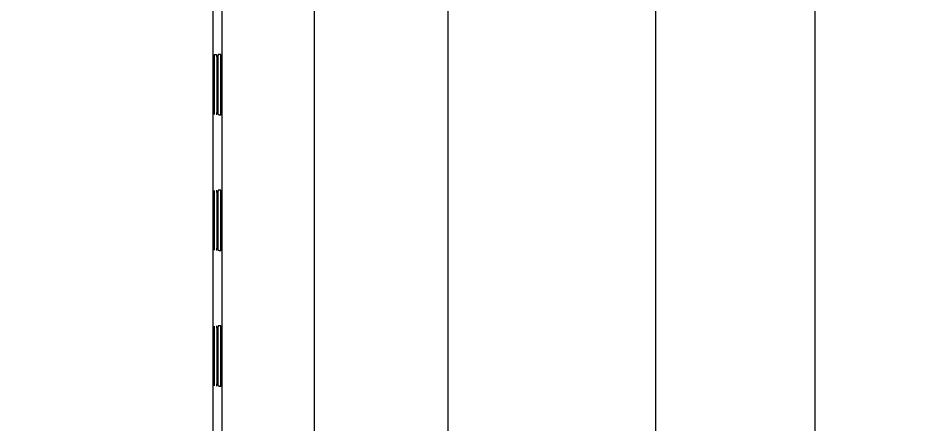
# Model space of a CAD drawing. Header units: millimetres. Extents: x -195 to 1349, y 148 to 750.
# Drawn here: x 1251.84 to 1281.87, y 434.49 to 447.95 of the extents above; entities that cross this region are included whole.
import ezdxf

# ---------------------------------------------------------------- set-up
doc = ezdxf.new("R2010")
doc.units = ezdxf.units.MM
doc.layers.get('0').update_dxf_attribs({"linetype": 'CONTINUOUS'})
doc.layers.get('Defpoints').update_dxf_attribs({"linetype": 'CONTINUOUS'})
doc.layers.add('4', color=7, linetype='CONTINUOUS', true_color=0xffffff)
doc.styles.add('ROMANC', font='romanc.shx', dxfattribs={"bigfont": 'gbcbig.shx'})
doc.dimstyles.new('YanXiu', dxfattribs={"dimtxt": 3.5, "dimasz": 2.2, "dimexe": 0.66, "dimexo": 0.66, "dimgap": 0.66, "dimtad": 0, "dimdec": 1, "dimdsep": 46, "dimtxsty": 'ROMANC', "dimcen": 0, "dimclrd": 131, "dimclre": 131, "dimclrt": 42, "dimazin": 2, "dimtfac": 1, "dimtdec": 1, "dimtofl": 0, "dimtmove": 0, "dimatfit": 3, "dimfxl": 1, "dimlwd": 5, "dimlwe": 5, "dimarcsym": 0})

# ---------------------------------------------------------------- blocks, each defined once
blk = doc.blocks.new('*D57')
at = {"color": 131, "lineweight": 5, "transparency": 16777216}
for p, q in [((1258.018, 492.781), (1285.866, 492.781)), ((1285.206, 490.581), (1285.206, 412.229)), ((1285.206, 319.889), (1285.206, 398.242)), ((1258.693, 317.689), (1285.866, 317.689))]:
    blk.add_line(p, q, dxfattribs=at)
at = {"color": 131, "lineweight": 18, "transparency": 16777216}
for points in [[(1284.839, 490.581), (1285.573, 490.581), (1285.206, 492.781)], [(1284.839, 319.889), (1285.573, 319.889), (1285.206, 317.689)]]:
    blk.add_solid(points, dxfattribs=at)
at = {"layer": 'Defpoints', "color": 0, "lineweight": 18, "transparency": 16777216}
for p in [(1257.358, 492.781), (1258.033, 317.689), (1285.206, 317.689)]:
    blk.add_point(p, dxfattribs=at)
at = {"color": 42, "lineweight": 18, "transparency": 16777216, "insert": (1285.206, 405.235), "char_height": 3.5, "attachment_point": 5, "rotation": 90, "style": 'ROMANC'}
blk.add_mtext('175.1', dxfattribs=at)
blk = doc.blocks.new('*D60')
at = {"color": 131, "lineweight": 5, "transparency": 16777216}
for p, q in [((1251.369, 470.733), (1266.762, 470.733)), ((1266.102, 468.533), (1266.102, 409.729)), ((1266.102, 341.938), (1266.102, 400.742)), ((1250.651, 339.738), (1266.762, 339.738))]:
    blk.add_line(p, q, dxfattribs=at)
at = {"color": 131, "lineweight": 18, "transparency": 16777216}
for points in [[(1265.735, 468.533), (1266.469, 468.533), (1266.102, 470.733)], [(1265.735, 341.938), (1266.469, 341.938), (1266.102, 339.738)]]:
    blk.add_solid(points, dxfattribs=at)
at = {"layer": 'Defpoints', "color": 0, "lineweight": 18, "transparency": 16777216}
for p in [(1250.709, 470.733), (1249.991, 339.738), (1266.102, 339.738)]:
    blk.add_point(p, dxfattribs=at)
at = {"color": 42, "lineweight": 18, "transparency": 16777216, "insert": (1266.102, 405.235), "char_height": 3.5, "attachment_point": 5, "rotation": 90, "style": 'ROMANC'}
blk.add_mtext('131', dxfattribs=at)
blk = doc.blocks.new('*D61')
at = {"color": 131, "lineweight": 5, "transparency": 16777216}
for p, q in [((1248.12, 488.732), (1273.648, 488.732)), ((1272.988, 486.532), (1272.988, 410.145)), ((1272.988, 323.939), (1272.988, 400.325)), ((1248.12, 321.739), (1273.648, 321.739))]:
    blk.add_line(p, q, dxfattribs=at)
at = {"color": 131, "lineweight": 18, "transparency": 16777216}
for points in [[(1272.621, 486.532), (1273.355, 486.532), (1272.988, 488.732)], [(1272.621, 323.939), (1273.355, 323.939), (1272.988, 321.739)]]:
    blk.add_solid(points, dxfattribs=at)
at = {"layer": 'Defpoints', "color": 0, "lineweight": 18, "transparency": 16777216}
for p in [(1247.46, 488.732), (1247.46, 321.739), (1272.988, 321.739)]:
    blk.add_point(p, dxfattribs=at)
at = {"color": 42, "lineweight": 18, "transparency": 16777216, "insert": (1272.988, 405.235), "char_height": 3.5, "attachment_point": 5, "rotation": 90, "style": 'ROMANC'}
blk.add_mtext('167', dxfattribs=at)
blk = doc.blocks.new('*D62')
at = {"color": 131, "lineweight": 5, "transparency": 16777216}
for p, q in [((1256.338, 491.231), (1278.941, 491.231)), ((1278.281, 489.031), (1278.281, 410.145)), ((1278.281, 321.439), (1278.281, 400.325)), ((1257.583, 319.239), (1278.941, 319.239))]:
    blk.add_line(p, q, dxfattribs=at)
at = {"color": 131, "lineweight": 18, "transparency": 16777216}
for points in [[(1277.914, 489.031), (1278.648, 489.031), (1278.281, 491.231)], [(1277.914, 321.439), (1278.648, 321.439), (1278.281, 319.239)]]:
    blk.add_solid(points, dxfattribs=at)
at = {"layer": 'Defpoints', "color": 0, "lineweight": 18, "transparency": 16777216}
for p in [(1255.678, 491.231), (1256.923, 319.239), (1278.281, 319.239)]:
    blk.add_point(p, dxfattribs=at)
at = {"color": 42, "lineweight": 18, "transparency": 16777216, "insert": (1278.281, 405.235), "char_height": 3.5, "attachment_point": 5, "rotation": 90, "style": 'ROMANC'}
blk.add_mtext('172', dxfattribs=at)
blk = doc.blocks.new('*D63')
at = {"color": 131, "lineweight": 5, "transparency": 16777216}
for p, q in [((1244.605, 499.735), (1291.557, 499.735)), ((1290.897, 497.535), (1290.897, 410.145)), ((1290.897, 312.935), (1290.897, 400.325)), ((1244.997, 310.735), (1291.557, 310.735))]:
    blk.add_line(p, q, dxfattribs=at)
at = {"color": 131, "lineweight": 18, "transparency": 16777216}
for points in [[(1290.53, 497.535), (1291.264, 497.535), (1290.897, 499.735)], [(1290.53, 312.935), (1291.264, 312.935), (1290.897, 310.735)]]:
    blk.add_solid(points, dxfattribs=at)
at = {"layer": 'Defpoints', "color": 0, "lineweight": 18, "transparency": 16777216}
for p in [(1243.945, 499.735), (1244.337, 310.735), (1290.897, 310.735)]:
    blk.add_point(p, dxfattribs=at)
at = {"color": 42, "lineweight": 18, "transparency": 16777216, "insert": (1290.897, 405.235), "char_height": 3.5, "attachment_point": 5, "rotation": 90, "style": 'ROMANC'}
blk.add_mtext('189', dxfattribs=at)
blk = doc.blocks.new('*D64')
at = {"color": 131, "lineweight": 5, "transparency": 16777216}
for p, q in [((1260.272, 505.033), (1297.486, 505.033)), ((1296.826, 502.833), (1296.826, 412.645)), ((1296.826, 307.638), (1296.826, 397.825)), ((1259.363, 305.438), (1297.486, 305.438))]:
    blk.add_line(p, q, dxfattribs=at)
at = {"color": 131, "lineweight": 18, "transparency": 16777216}
for points in [[(1296.46, 502.833), (1297.193, 502.833), (1296.826, 505.033)], [(1296.46, 307.638), (1297.193, 307.638), (1296.826, 305.438)]]:
    blk.add_solid(points, dxfattribs=at)
at = {"layer": 'Defpoints', "color": 0, "lineweight": 18, "transparency": 16777216}
for p in [(1259.612, 505.033), (1296.826, 505.033), (1258.703, 305.438)]:
    blk.add_point(p, dxfattribs=at)
at = {"color": 42, "lineweight": 18, "transparency": 16777216, "insert": (1296.826, 405.235), "char_height": 3.5, "attachment_point": 5, "rotation": 90, "style": 'ROMANC'}
blk.add_mtext('199.6', dxfattribs=at)

msp = doc.modelspace()

# ---------------------------------------------------------------- linework, layer by layer
at = {"layer": '4', "color": 7, "linetype": 'Continuous', "lineweight": 18}
for p, q in [((1261.659, 493.431), (1261.659, 317.039)), ((1258.609, 317.689), (1258.609, 492.781))]:
    msp.add_line(p, q, dxfattribs=at)
for points, knots in [([(1258.301, 455.985), (1258.301, 455.879), (1258.301, 455.773), (1258.301, 438.856), (1258.301, 422.046), (1258.301, 388.425), (1258.301, 371.614), (1258.301, 354.698), (1258.301, 354.591), (1258.301, 354.485)], [0, 0, 0, 0, 0.003136, 0.003136, 0.5, 0.5, 0.996864, 0.996864, 1, 1, 1, 1]), ([(1258.348, 446.727), (1258.348, 446.727), (1258.348, 446.721), (1258.347, 446.702), (1258.347, 446.694), (1258.347, 446.675), (1258.347, 446.664), (1258.346, 446.639), (1258.346, 446.612), (1258.346, 446.578), (1258.345, 446.551), (1258.345, 446.542), (1258.345, 446.523), (1258.345, 446.513), (1258.345, 446.481), (1258.345, 446.46), (1258.344, 446.391), (1258.344, 446.341), (1258.344, 446.273), (1258.344, 446.26), (1258.344, 446.232), (1258.344, 446.217), (1258.344, 446.174), (1258.344, 446.145), (1258.344, 446.086), (1258.343, 446.055), (1258.343, 446.009), (1258.343, 445.993), (1258.343, 445.961), (1258.343, 445.945), (1258.343, 445.897), (1258.343, 445.833), (1258.343, 445.769), (1258.343, 445.704), (1258.343, 445.671), (1258.343, 445.623), (1258.343, 445.606), (1258.343, 445.574), (1258.343, 445.494), (1258.343, 445.417), (1258.344, 445.342), (1258.344, 445.327), (1258.344, 445.297), (1258.344, 445.283), (1258.344, 445.239), (1258.344, 445.212), (1258.344, 445.131), (1258.344, 445.081), (1258.345, 445.023), (1258.345, 445.012), (1258.345, 444.99), (1258.345, 444.979), (1258.345, 444.948), (1258.345, 444.929), (1258.346, 444.893), (1258.346, 444.876), (1258.346, 444.846), (1258.346, 444.832), (1258.347, 444.807), (1258.347, 444.785), (1258.347, 444.769), (1258.348, 444.756), (1258.348, 444.751), (1258.348, 444.745), (1258.348, 444.743), (1258.348, 444.743)], [0, 0, 0, 0, 0.0625, 0.0625, 0.09375, 0.09375, 0.125, 0.125, 0.15625, 0.1875, 0.1875, 0.203125, 0.203125, 0.21875, 0.21875, 0.25, 0.25, 0.3125, 0.3125, 0.328125, 0.328125, 0.34375, 0.34375, 0.375, 0.375, 0.40625, 0.40625, 0.421875, 0.421875, 0.4375, 0.4375, 0.46875, 0.5, 0.5, 0.53125, 0.53125, 0.546875, 0.546875, 0.5625, 0.625, 0.625, 0.640625, 0.640625, 0.65625, 0.65625, 0.6875, 0.6875, 0.75, 0.75, 0.765625, 0.765625, 0.78125, 0.78125, 0.8125, 0.8125, 0.84375, 0.84375, 0.875, 0.875, 0.90625, 0.9375, 0.9375, 0.96875, 0.96875, 1, 1, 1, 1]), ([(1258.438, 446.734), (1258.425, 446.733), (1258.413, 446.732), (1258.392, 446.73), (1258.384, 446.73), (1258.366, 446.729), (1258.357, 446.728), (1258.348, 446.727)], [0, 0, 0, 0, 0.406541, 0.406541, 0.703271, 0.703271, 1, 1, 1, 1]), ([(1258.438, 444.737), (1258.438, 444.737), (1258.438, 444.743), (1258.439, 444.762), (1258.439, 444.77), (1258.439, 444.785), (1258.439, 444.79), (1258.439, 444.801), (1258.439, 444.807), (1258.44, 444.825), (1258.44, 444.853), (1258.44, 444.887), (1258.441, 444.914), (1258.441, 444.923), (1258.441, 444.943), (1258.441, 444.953), (1258.441, 444.984), (1258.441, 445.006), (1258.442, 445.075), (1258.442, 445.125), (1258.442, 445.194), (1258.442, 445.208), (1258.442, 445.236), (1258.442, 445.25), (1258.442, 445.293), (1258.442, 445.323), (1258.442, 445.383), (1258.443, 445.413), (1258.443, 445.46), (1258.443, 445.476), (1258.443, 445.508), (1258.443, 445.524), (1258.443, 445.572), (1258.443, 445.637), (1258.443, 445.702), (1258.443, 445.767), (1258.443, 445.8), (1258.443, 445.849), (1258.443, 445.865), (1258.443, 445.898), (1258.443, 445.978), (1258.443, 446.056), (1258.442, 446.132), (1258.442, 446.147), (1258.442, 446.176), (1258.442, 446.191), (1258.442, 446.234), (1258.442, 446.262), (1258.442, 446.344), (1258.442, 446.394), (1258.441, 446.452), (1258.441, 446.464), (1258.441, 446.486), (1258.441, 446.496), (1258.441, 446.527), (1258.441, 446.547), (1258.44, 446.583), (1258.44, 446.6), (1258.44, 446.631), (1258.44, 446.645), (1258.439, 446.67), (1258.439, 446.692), (1258.439, 446.708), (1258.438, 446.721), (1258.438, 446.726), (1258.438, 446.732), (1258.438, 446.734), (1258.438, 446.734)], [0, 0, 0, 0, 0.0625, 0.0625, 0.09375, 0.09375, 0.109375, 0.109375, 0.125, 0.125, 0.15625, 0.1875, 0.1875, 0.203125, 0.203125, 0.21875, 0.21875, 0.25, 0.25, 0.3125, 0.3125, 0.328125, 0.328125, 0.34375, 0.34375, 0.375, 0.375, 0.40625, 0.40625, 0.421875, 0.421875, 0.4375, 0.4375, 0.46875, 0.5, 0.5, 0.53125, 0.53125, 0.546875, 0.546875, 0.5625, 0.625, 0.625, 0.640625, 0.640625, 0.65625, 0.65625, 0.6875, 0.6875, 0.75, 0.75, 0.765625, 0.765625, 0.78125, 0.78125, 0.8125, 0.8125, 0.84375, 0.84375, 0.875, 0.875, 0.90625, 0.9375, 0.9375, 0.96875, 0.96875, 1, 1, 1, 1]), ([(1258.474, 446.736), (1258.474, 446.736), (1258.473, 446.73), (1258.473, 446.711), (1258.473, 446.703), (1258.472, 446.684), (1258.472, 446.672), (1258.472, 446.647), (1258.472, 446.619), (1258.471, 446.586), (1258.471, 446.559), (1258.471, 446.549), (1258.471, 446.53), (1258.471, 446.519), (1258.471, 446.488), (1258.471, 446.466), (1258.47, 446.397), (1258.47, 446.347), (1258.47, 446.278), (1258.47, 446.264), (1258.47, 446.236), (1258.47, 446.222), (1258.469, 446.178), (1258.469, 446.149), (1258.469, 446.089), (1258.469, 446.058), (1258.469, 446.011), (1258.469, 445.995), (1258.469, 445.963), (1258.469, 445.947), (1258.469, 445.899), (1258.469, 445.834), (1258.469, 445.769), (1258.469, 445.704), (1258.469, 445.671), (1258.469, 445.622), (1258.469, 445.605), (1258.469, 445.573), (1258.469, 445.492), (1258.469, 445.414), (1258.469, 445.338), (1258.469, 445.323), (1258.469, 445.293), (1258.469, 445.279), (1258.47, 445.235), (1258.47, 445.207), (1258.47, 445.126), (1258.47, 445.075), (1258.47, 445.017), (1258.471, 445.005), (1258.471, 444.983), (1258.471, 444.973), (1258.471, 444.941), (1258.471, 444.922), (1258.471, 444.886), (1258.471, 444.869), (1258.472, 444.838), (1258.472, 444.824), (1258.472, 444.798), (1258.473, 444.776), (1258.473, 444.76), (1258.473, 444.748), (1258.473, 444.743), (1258.474, 444.736), (1258.474, 444.734), (1258.474, 444.734)], [0, 0, 0, 0, 0.0625, 0.0625, 0.09375, 0.09375, 0.125, 0.125, 0.15625, 0.1875, 0.1875, 0.203125, 0.203125, 0.21875, 0.21875, 0.25, 0.25, 0.3125, 0.3125, 0.328125, 0.328125, 0.34375, 0.34375, 0.375, 0.375, 0.40625, 0.40625, 0.421875, 0.421875, 0.4375, 0.4375, 0.46875, 0.5, 0.5, 0.53125, 0.53125, 0.546875, 0.546875, 0.5625, 0.625, 0.625, 0.640625, 0.640625, 0.65625, 0.65625, 0.6875, 0.6875, 0.75, 0.75, 0.765625, 0.765625, 0.78125, 0.78125, 0.8125, 0.8125, 0.84375, 0.84375, 0.875, 0.875, 0.90625, 0.9375, 0.9375, 0.96875, 0.96875, 1, 1, 1, 1]), ([(1258.563, 446.742), (1258.55, 446.741), (1258.537, 446.741), (1258.514, 446.739), (1258.505, 446.738), (1258.489, 446.737), (1258.481, 446.737), (1258.474, 446.736)], [0, 0, 0, 0, 0.448295, 0.448295, 0.75351, 0.75351, 1, 1, 1, 1]), ([(1258.563, 444.728), (1258.564, 444.728), (1258.564, 444.735), (1258.564, 444.754), (1258.565, 444.762), (1258.565, 444.776), (1258.565, 444.781), (1258.565, 444.793), (1258.565, 444.799), (1258.565, 444.817), (1258.566, 444.846), (1258.566, 444.879), (1258.566, 444.907), (1258.566, 444.916), (1258.566, 444.936), (1258.567, 444.946), (1258.567, 444.978), (1258.567, 445), (1258.567, 445.069), (1258.567, 445.12), (1258.568, 445.189), (1258.568, 445.203), (1258.568, 445.231), (1258.568, 445.246), (1258.568, 445.289), (1258.568, 445.319), (1258.568, 445.38), (1258.568, 445.411), (1258.568, 445.458), (1258.568, 445.474), (1258.568, 445.506), (1258.568, 445.522), (1258.568, 445.571), (1258.569, 445.636), (1258.569, 445.702), (1258.569, 445.767), (1258.569, 445.8), (1258.569, 445.85), (1258.569, 445.866), (1258.568, 445.899), (1258.568, 445.98), (1258.568, 446.059), (1258.568, 446.135), (1258.568, 446.15), (1258.568, 446.18), (1258.568, 446.195), (1258.568, 446.239), (1258.568, 446.267), (1258.567, 446.349), (1258.567, 446.4), (1258.567, 446.459), (1258.567, 446.47), (1258.567, 446.492), (1258.567, 446.503), (1258.566, 446.534), (1258.566, 446.554), (1258.566, 446.591), (1258.566, 446.607), (1258.566, 446.639), (1258.565, 446.653), (1258.565, 446.678), (1258.565, 446.7), (1258.564, 446.716), (1258.564, 446.729), (1258.564, 446.734), (1258.564, 446.741), (1258.563, 446.742), (1258.563, 446.742)], [0, 0, 0, 0, 0.0625, 0.0625, 0.09375, 0.09375, 0.109375, 0.109375, 0.125, 0.125, 0.15625, 0.1875, 0.1875, 0.203125, 0.203125, 0.21875, 0.21875, 0.25, 0.25, 0.3125, 0.3125, 0.328125, 0.328125, 0.34375, 0.34375, 0.375, 0.375, 0.40625, 0.40625, 0.421875, 0.421875, 0.4375, 0.4375, 0.46875, 0.5, 0.5, 0.53125, 0.53125, 0.546875, 0.546875, 0.5625, 0.625, 0.625, 0.640625, 0.640625, 0.65625, 0.65625, 0.6875, 0.6875, 0.75, 0.75, 0.765625, 0.765625, 0.78125, 0.78125, 0.8125, 0.8125, 0.84375, 0.84375, 0.875, 0.875, 0.90625, 0.9375, 0.9375, 0.96875, 0.96875, 1, 1, 1, 1]), ([(1258.563, 444.728), (1258.55, 444.729), (1258.537, 444.73), (1258.514, 444.732), (1258.505, 444.732), (1258.489, 444.733), (1258.481, 444.734), (1258.474, 444.734)], [0, 0, 0, 0, 0.448296, 0.448296, 0.75351, 0.75351, 1, 1, 1, 1]), ([(1258.348, 442.227), (1258.348, 442.227), (1258.348, 442.221), (1258.347, 442.202), (1258.347, 442.194), (1258.347, 442.175), (1258.347, 442.164), (1258.346, 442.139), (1258.346, 442.112), (1258.346, 442.078), (1258.345, 442.051), (1258.345, 442.042), (1258.345, 442.023), (1258.345, 442.013), (1258.345, 441.981), (1258.345, 441.96), (1258.344, 441.891), (1258.344, 441.841), (1258.344, 441.773), (1258.344, 441.76), (1258.344, 441.732), (1258.344, 441.717), (1258.344, 441.674), (1258.344, 441.645), (1258.344, 441.586), (1258.343, 441.555), (1258.343, 441.509), (1258.343, 441.493), (1258.343, 441.461), (1258.343, 441.445), (1258.343, 441.397), (1258.343, 441.333), (1258.343, 441.269), (1258.343, 441.204), (1258.343, 441.171), (1258.343, 441.123), (1258.343, 441.106), (1258.343, 441.074), (1258.343, 440.994), (1258.343, 440.917), (1258.344, 440.842), (1258.344, 440.827), (1258.344, 440.797), (1258.344, 440.783), (1258.344, 440.739), (1258.344, 440.712), (1258.344, 440.631), (1258.344, 440.581), (1258.345, 440.523), (1258.345, 440.512), (1258.345, 440.49), (1258.345, 440.479), (1258.345, 440.448), (1258.345, 440.429), (1258.346, 440.393), (1258.346, 440.376), (1258.346, 440.346), (1258.346, 440.332), (1258.347, 440.307), (1258.347, 440.285), (1258.347, 440.269), (1258.348, 440.256), (1258.348, 440.251), (1258.348, 440.245), (1258.348, 440.243), (1258.348, 440.243)], [0, 0, 0, 0, 0.0625, 0.0625, 0.09375, 0.09375, 0.125, 0.125, 0.15625, 0.1875, 0.1875, 0.203125, 0.203125, 0.21875, 0.21875, 0.25, 0.25, 0.3125, 0.3125, 0.328125, 0.328125, 0.34375, 0.34375, 0.375, 0.375, 0.40625, 0.40625, 0.421875, 0.421875, 0.4375, 0.4375, 0.46875, 0.5, 0.5, 0.53125, 0.53125, 0.546875, 0.546875, 0.5625, 0.625, 0.625, 0.640625, 0.640625, 0.65625, 0.65625, 0.6875, 0.6875, 0.75, 0.75, 0.765625, 0.765625, 0.78125, 0.78125, 0.8125, 0.8125, 0.84375, 0.84375, 0.875, 0.875, 0.90625, 0.9375, 0.9375, 0.96875, 0.96875, 1, 1, 1, 1]), ([(1258.438, 440.237), (1258.438, 440.237), (1258.438, 440.243), (1258.439, 440.262), (1258.439, 440.27), (1258.439, 440.285), (1258.439, 440.29), (1258.439, 440.301), (1258.439, 440.307), (1258.44, 440.325), (1258.44, 440.353), (1258.44, 440.387), (1258.441, 440.414), (1258.441, 440.423), (1258.441, 440.443), (1258.441, 440.453), (1258.441, 440.484), (1258.441, 440.506), (1258.442, 440.575), (1258.442, 440.625), (1258.442, 440.694), (1258.442, 440.708), (1258.442, 440.736), (1258.442, 440.75), (1258.442, 440.793), (1258.442, 440.823), (1258.442, 440.883), (1258.443, 440.913), (1258.443, 440.96), (1258.443, 440.976), (1258.443, 441.008), (1258.443, 441.024), (1258.443, 441.072), (1258.443, 441.137), (1258.443, 441.202), (1258.443, 441.267), (1258.443, 441.3), (1258.443, 441.349), (1258.443, 441.365), (1258.443, 441.398), (1258.443, 441.478), (1258.443, 441.556), (1258.442, 441.632), (1258.442, 441.647), (1258.442, 441.676), (1258.442, 441.691), (1258.442, 441.734), (1258.442, 441.762), (1258.442, 441.844), (1258.442, 441.894), (1258.441, 441.952), (1258.441, 441.964), (1258.441, 441.986), (1258.441, 441.996), (1258.441, 442.027), (1258.441, 442.047), (1258.44, 442.083), (1258.44, 442.1), (1258.44, 442.131), (1258.44, 442.145), (1258.439, 442.17), (1258.439, 442.192), (1258.439, 442.208), (1258.438, 442.221), (1258.438, 442.226), (1258.438, 442.232), (1258.438, 442.234), (1258.438, 442.234)], [0, 0, 0, 0, 0.0625, 0.0625, 0.09375, 0.09375, 0.109375, 0.109375, 0.125, 0.125, 0.15625, 0.1875, 0.1875, 0.203125, 0.203125, 0.21875, 0.21875, 0.25, 0.25, 0.3125, 0.3125, 0.328125, 0.328125, 0.34375, 0.34375, 0.375, 0.375, 0.40625, 0.40625, 0.421875, 0.421875, 0.4375, 0.4375, 0.46875, 0.5, 0.5, 0.53125, 0.53125, 0.546875, 0.546875, 0.5625, 0.625, 0.625, 0.640625, 0.640625, 0.65625, 0.65625, 0.6875, 0.6875, 0.75, 0.75, 0.765625, 0.765625, 0.78125, 0.78125, 0.8125, 0.8125, 0.84375, 0.84375, 0.875, 0.875, 0.90625, 0.9375, 0.9375, 0.96875, 0.96875, 1, 1, 1, 1]), ([(1258.474, 442.236), (1258.474, 442.236), (1258.473, 442.23), (1258.473, 442.211), (1258.473, 442.203), (1258.472, 442.184), (1258.472, 442.172), (1258.472, 442.147), (1258.472, 442.119), (1258.471, 442.086), (1258.471, 442.059), (1258.471, 442.049), (1258.471, 442.03), (1258.471, 442.019), (1258.471, 441.988), (1258.471, 441.966), (1258.47, 441.897), (1258.47, 441.847), (1258.47, 441.778), (1258.47, 441.764), (1258.47, 441.736), (1258.47, 441.722), (1258.469, 441.678), (1258.469, 441.649), (1258.469, 441.589), (1258.469, 441.558), (1258.469, 441.511), (1258.469, 441.495), (1258.469, 441.463), (1258.469, 441.447), (1258.469, 441.399), (1258.469, 441.334), (1258.469, 441.269), (1258.469, 441.204), (1258.469, 441.171), (1258.469, 441.122), (1258.469, 441.105), (1258.469, 441.073), (1258.469, 440.992), (1258.469, 440.914), (1258.469, 440.838), (1258.469, 440.823), (1258.469, 440.793), (1258.469, 440.779), (1258.47, 440.735), (1258.47, 440.707), (1258.47, 440.626), (1258.47, 440.575), (1258.47, 440.517), (1258.471, 440.505), (1258.471, 440.483), (1258.471, 440.473), (1258.471, 440.441), (1258.471, 440.422), (1258.471, 440.386), (1258.471, 440.369), (1258.472, 440.338), (1258.472, 440.324), (1258.472, 440.298), (1258.473, 440.276), (1258.473, 440.26), (1258.473, 440.248), (1258.473, 440.243), (1258.474, 440.236), (1258.474, 440.234), (1258.474, 440.234)], [0, 0, 0, 0, 0.0625, 0.0625, 0.09375, 0.09375, 0.125, 0.125, 0.15625, 0.1875, 0.1875, 0.203125, 0.203125, 0.21875, 0.21875, 0.25, 0.25, 0.3125, 0.3125, 0.328125, 0.328125, 0.34375, 0.34375, 0.375, 0.375, 0.40625, 0.40625, 0.421875, 0.421875, 0.4375, 0.4375, 0.46875, 0.5, 0.5, 0.53125, 0.53125, 0.546875, 0.546875, 0.5625, 0.625, 0.625, 0.640625, 0.640625, 0.65625, 0.65625, 0.6875, 0.6875, 0.75, 0.75, 0.765625, 0.765625, 0.78125, 0.78125, 0.8125, 0.8125, 0.84375, 0.84375, 0.875, 0.875, 0.90625, 0.9375, 0.9375, 0.96875, 0.96875, 1, 1, 1, 1]), ([(1258.563, 442.242), (1258.55, 442.241), (1258.537, 442.241), (1258.514, 442.239), (1258.505, 442.238), (1258.489, 442.237), (1258.481, 442.237), (1258.474, 442.236)], [0, 0, 0, 0, 0.448295, 0.448295, 0.75351, 0.75351, 1, 1, 1, 1]), ([(1258.563, 440.228), (1258.564, 440.228), (1258.564, 440.235), (1258.564, 440.254), (1258.565, 440.262), (1258.565, 440.276), (1258.565, 440.281), (1258.565, 440.293), (1258.565, 440.299), (1258.565, 440.317), (1258.566, 440.346), (1258.566, 440.379), (1258.566, 440.407), (1258.566, 440.416), (1258.566, 440.436), (1258.567, 440.446), (1258.567, 440.478), (1258.567, 440.5), (1258.567, 440.569), (1258.567, 440.62), (1258.568, 440.689), (1258.568, 440.703), (1258.568, 440.731), (1258.568, 440.746), (1258.568, 440.789), (1258.568, 440.819), (1258.568, 440.88), (1258.568, 440.911), (1258.568, 440.958), (1258.568, 440.974), (1258.568, 441.006), (1258.568, 441.022), (1258.568, 441.071), (1258.569, 441.136), (1258.569, 441.202), (1258.569, 441.267), (1258.569, 441.3), (1258.569, 441.35), (1258.569, 441.366), (1258.568, 441.399), (1258.568, 441.48), (1258.568, 441.559), (1258.568, 441.635), (1258.568, 441.65), (1258.568, 441.68), (1258.568, 441.695), (1258.568, 441.739), (1258.568, 441.767), (1258.567, 441.849), (1258.567, 441.9), (1258.567, 441.959), (1258.567, 441.97), (1258.567, 441.992), (1258.567, 442.003), (1258.566, 442.034), (1258.566, 442.054), (1258.566, 442.091), (1258.566, 442.107), (1258.566, 442.139), (1258.565, 442.153), (1258.565, 442.178), (1258.565, 442.2), (1258.564, 442.216), (1258.564, 442.229), (1258.564, 442.234), (1258.564, 442.241), (1258.563, 442.242), (1258.563, 442.242)], [0, 0, 0, 0, 0.0625, 0.0625, 0.09375, 0.09375, 0.109375, 0.109375, 0.125, 0.125, 0.15625, 0.1875, 0.1875, 0.203125, 0.203125, 0.21875, 0.21875, 0.25, 0.25, 0.3125, 0.3125, 0.328125, 0.328125, 0.34375, 0.34375, 0.375, 0.375, 0.40625, 0.40625, 0.421875, 0.421875, 0.4375, 0.4375, 0.46875, 0.5, 0.5, 0.53125, 0.53125, 0.546875, 0.546875, 0.5625, 0.625, 0.625, 0.640625, 0.640625, 0.65625, 0.65625, 0.6875, 0.6875, 0.75, 0.75, 0.765625, 0.765625, 0.78125, 0.78125, 0.8125, 0.8125, 0.84375, 0.84375, 0.875, 0.875, 0.90625, 0.9375, 0.9375, 0.96875, 0.96875, 1, 1, 1, 1]), ([(1258.563, 440.228), (1258.55, 440.229), (1258.537, 440.23), (1258.514, 440.232), (1258.505, 440.232), (1258.489, 440.233), (1258.481, 440.234), (1258.474, 440.234)], [0, 0, 0, 0, 0.448296, 0.448296, 0.75351, 0.75351, 1, 1, 1, 1]), ([(1258.348, 437.727), (1258.348, 437.727), (1258.348, 437.721), (1258.347, 437.702), (1258.347, 437.694), (1258.347, 437.675), (1258.347, 437.664), (1258.346, 437.639), (1258.346, 437.612), (1258.346, 437.578), (1258.345, 437.551), (1258.345, 437.542), (1258.345, 437.523), (1258.345, 437.513), (1258.345, 437.481), (1258.345, 437.46), (1258.344, 437.391), (1258.344, 437.341), (1258.344, 437.273), (1258.344, 437.26), (1258.344, 437.232), (1258.344, 437.217), (1258.344, 437.174), (1258.344, 437.145), (1258.344, 437.086), (1258.343, 437.055), (1258.343, 437.009), (1258.343, 436.993), (1258.343, 436.961), (1258.343, 436.945), (1258.343, 436.897), (1258.343, 436.833), (1258.343, 436.769), (1258.343, 436.704), (1258.343, 436.671), (1258.343, 436.623), (1258.343, 436.606), (1258.343, 436.574), (1258.343, 436.494), (1258.343, 436.417), (1258.344, 436.342), (1258.344, 436.327), (1258.344, 436.297), (1258.344, 436.283), (1258.344, 436.239), (1258.344, 436.212), (1258.344, 436.131), (1258.344, 436.081), (1258.345, 436.023), (1258.345, 436.012), (1258.345, 435.99), (1258.345, 435.979), (1258.345, 435.948), (1258.345, 435.929), (1258.346, 435.893), (1258.346, 435.876), (1258.346, 435.846), (1258.346, 435.832), (1258.347, 435.807), (1258.347, 435.785), (1258.347, 435.769), (1258.348, 435.756), (1258.348, 435.751), (1258.348, 435.745), (1258.348, 435.743), (1258.348, 435.743)], [0, 0, 0, 0, 0.0625, 0.0625, 0.09375, 0.09375, 0.125, 0.125, 0.15625, 0.1875, 0.1875, 0.203125, 0.203125, 0.21875, 0.21875, 0.25, 0.25, 0.3125, 0.3125, 0.328125, 0.328125, 0.34375, 0.34375, 0.375, 0.375, 0.40625, 0.40625, 0.421875, 0.421875, 0.4375, 0.4375, 0.46875, 0.5, 0.5, 0.53125, 0.53125, 0.546875, 0.546875, 0.5625, 0.625, 0.625, 0.640625, 0.640625, 0.65625, 0.65625, 0.6875, 0.6875, 0.75, 0.75, 0.765625, 0.765625, 0.78125, 0.78125, 0.8125, 0.8125, 0.84375, 0.84375, 0.875, 0.875, 0.90625, 0.9375, 0.9375, 0.96875, 0.96875, 1, 1, 1, 1]), ([(1258.438, 435.737), (1258.438, 435.737), (1258.438, 435.743), (1258.439, 435.762), (1258.439, 435.77), (1258.439, 435.785), (1258.439, 435.79), (1258.439, 435.801), (1258.439, 435.807), (1258.44, 435.825), (1258.44, 435.853), (1258.44, 435.887), (1258.441, 435.914), (1258.441, 435.923), (1258.441, 435.943), (1258.441, 435.953), (1258.441, 435.984), (1258.441, 436.006), (1258.442, 436.075), (1258.442, 436.125), (1258.442, 436.194), (1258.442, 436.208), (1258.442, 436.236), (1258.442, 436.25), (1258.442, 436.293), (1258.442, 436.323), (1258.442, 436.383), (1258.443, 436.413), (1258.443, 436.46), (1258.443, 436.476), (1258.443, 436.508), (1258.443, 436.524), (1258.443, 436.572), (1258.443, 436.637), (1258.443, 436.702), (1258.443, 436.767), (1258.443, 436.8), (1258.443, 436.849), (1258.443, 436.865), (1258.443, 436.898), (1258.443, 436.978), (1258.443, 437.056), (1258.442, 437.132), (1258.442, 437.147), (1258.442, 437.176), (1258.442, 437.191), (1258.442, 437.234), (1258.442, 437.262), (1258.442, 437.344), (1258.442, 437.394), (1258.441, 437.452), (1258.441, 437.464), (1258.441, 437.486), (1258.441, 437.496), (1258.441, 437.527), (1258.441, 437.547), (1258.44, 437.583), (1258.44, 437.6), (1258.44, 437.631), (1258.44, 437.645), (1258.439, 437.67), (1258.439, 437.692), (1258.439, 437.708), (1258.438, 437.721), (1258.438, 437.726), (1258.438, 437.732), (1258.438, 437.734), (1258.438, 437.734)], [0, 0, 0, 0, 0.0625, 0.0625, 0.09375, 0.09375, 0.109375, 0.109375, 0.125, 0.125, 0.15625, 0.1875, 0.1875, 0.203125, 0.203125, 0.21875, 0.21875, 0.25, 0.25, 0.3125, 0.3125, 0.328125, 0.328125, 0.34375, 0.34375, 0.375, 0.375, 0.40625, 0.40625, 0.421875, 0.421875, 0.4375, 0.4375, 0.46875, 0.5, 0.5, 0.53125, 0.53125, 0.546875, 0.546875, 0.5625, 0.625, 0.625, 0.640625, 0.640625, 0.65625, 0.65625, 0.6875, 0.6875, 0.75, 0.75, 0.765625, 0.765625, 0.78125, 0.78125, 0.8125, 0.8125, 0.84375, 0.84375, 0.875, 0.875, 0.90625, 0.9375, 0.9375, 0.96875, 0.96875, 1, 1, 1, 1]), ([(1258.474, 437.736), (1258.474, 437.736), (1258.473, 437.73), (1258.473, 437.711), (1258.473, 437.703), (1258.472, 437.684), (1258.472, 437.672), (1258.472, 437.647), (1258.472, 437.619), (1258.471, 437.586), (1258.471, 437.559), (1258.471, 437.549), (1258.471, 437.53), (1258.471, 437.519), (1258.471, 437.488), (1258.471, 437.466), (1258.47, 437.397), (1258.47, 437.347), (1258.47, 437.278), (1258.47, 437.264), (1258.47, 437.236), (1258.47, 437.222), (1258.469, 437.178), (1258.469, 437.149), (1258.469, 437.089), (1258.469, 437.058), (1258.469, 437.011), (1258.469, 436.995), (1258.469, 436.963), (1258.469, 436.947), (1258.469, 436.899), (1258.469, 436.834), (1258.469, 436.769), (1258.469, 436.704), (1258.469, 436.671), (1258.469, 436.622), (1258.469, 436.605), (1258.469, 436.573), (1258.469, 436.492), (1258.469, 436.414), (1258.469, 436.338), (1258.469, 436.323), (1258.469, 436.293), (1258.469, 436.279), (1258.47, 436.235), (1258.47, 436.207), (1258.47, 436.126), (1258.47, 436.075), (1258.47, 436.017), (1258.471, 436.005), (1258.471, 435.983), (1258.471, 435.973), (1258.471, 435.941), (1258.471, 435.922), (1258.471, 435.886), (1258.471, 435.869), (1258.472, 435.838), (1258.472, 435.824), (1258.472, 435.798), (1258.473, 435.776), (1258.473, 435.76), (1258.473, 435.748), (1258.473, 435.743), (1258.474, 435.736), (1258.474, 435.734), (1258.474, 435.734)], [0, 0, 0, 0, 0.0625, 0.0625, 0.09375, 0.09375, 0.125, 0.125, 0.15625, 0.1875, 0.1875, 0.203125, 0.203125, 0.21875, 0.21875, 0.25, 0.25, 0.3125, 0.3125, 0.328125, 0.328125, 0.34375, 0.34375, 0.375, 0.375, 0.40625, 0.40625, 0.421875, 0.421875, 0.4375, 0.4375, 0.46875, 0.5, 0.5, 0.53125, 0.53125, 0.546875, 0.546875, 0.5625, 0.625, 0.625, 0.640625, 0.640625, 0.65625, 0.65625, 0.6875, 0.6875, 0.75, 0.75, 0.765625, 0.765625, 0.78125, 0.78125, 0.8125, 0.8125, 0.84375, 0.84375, 0.875, 0.875, 0.90625, 0.9375, 0.9375, 0.96875, 0.96875, 1, 1, 1, 1]), ([(1258.563, 437.742), (1258.55, 437.741), (1258.537, 437.741), (1258.514, 437.739), (1258.505, 437.738), (1258.489, 437.737), (1258.481, 437.737), (1258.474, 437.736)], [0, 0, 0, 0, 0.448295, 0.448295, 0.75351, 0.75351, 1, 1, 1, 1]), ([(1258.563, 435.728), (1258.564, 435.728), (1258.564, 435.735), (1258.564, 435.754), (1258.565, 435.762), (1258.565, 435.776), (1258.565, 435.781), (1258.565, 435.793), (1258.565, 435.799), (1258.565, 435.817), (1258.566, 435.846), (1258.566, 435.879), (1258.566, 435.907), (1258.566, 435.916), (1258.566, 435.936), (1258.567, 435.946), (1258.567, 435.978), (1258.567, 436), (1258.567, 436.069), (1258.567, 436.12), (1258.568, 436.189), (1258.568, 436.203), (1258.568, 436.231), (1258.568, 436.246), (1258.568, 436.289), (1258.568, 436.319), (1258.568, 436.38), (1258.568, 436.411), (1258.568, 436.458), (1258.568, 436.474), (1258.568, 436.506), (1258.568, 436.522), (1258.568, 436.571), (1258.569, 436.636), (1258.569, 436.702), (1258.569, 436.767), (1258.569, 436.8), (1258.569, 436.85), (1258.569, 436.866), (1258.568, 436.899), (1258.568, 436.98), (1258.568, 437.059), (1258.568, 437.135), (1258.568, 437.15), (1258.568, 437.18), (1258.568, 437.195), (1258.568, 437.239), (1258.568, 437.267), (1258.567, 437.349), (1258.567, 437.4), (1258.567, 437.459), (1258.567, 437.47), (1258.567, 437.492), (1258.567, 437.503), (1258.566, 437.534), (1258.566, 437.554), (1258.566, 437.591), (1258.566, 437.607), (1258.566, 437.639), (1258.565, 437.653), (1258.565, 437.678), (1258.565, 437.7), (1258.564, 437.716), (1258.564, 437.729), (1258.564, 437.734), (1258.564, 437.741), (1258.563, 437.742), (1258.563, 437.742)], [0, 0, 0, 0, 0.0625, 0.0625, 0.09375, 0.09375, 0.109375, 0.109375, 0.125, 0.125, 0.15625, 0.1875, 0.1875, 0.203125, 0.203125, 0.21875, 0.21875, 0.25, 0.25, 0.3125, 0.3125, 0.328125, 0.328125, 0.34375, 0.34375, 0.375, 0.375, 0.40625, 0.40625, 0.421875, 0.421875, 0.4375, 0.4375, 0.46875, 0.5, 0.5, 0.53125, 0.53125, 0.546875, 0.546875, 0.5625, 0.625, 0.625, 0.640625, 0.640625, 0.65625, 0.65625, 0.6875, 0.6875, 0.75, 0.75, 0.765625, 0.765625, 0.78125, 0.78125, 0.8125, 0.8125, 0.84375, 0.84375, 0.875, 0.875, 0.90625, 0.9375, 0.9375, 0.96875, 0.96875, 1, 1, 1, 1]), ([(1258.563, 435.728), (1258.55, 435.729), (1258.537, 435.73), (1258.514, 435.732), (1258.505, 435.732), (1258.489, 435.733), (1258.481, 435.734), (1258.474, 435.734)], [0, 0, 0, 0, 0.448296, 0.448296, 0.75351, 0.75351, 1, 1, 1, 1])]:
    msp.add_open_spline(points, degree=3, knots=knots, dxfattribs=at)

# ---------------------------------------------------------------- dimensions: what is measured, and where the dimension line sits
at = {"lineweight": 18}
for base, p1, p2, picture, middle in [((1296.826, 505.033), (1258.703, 305.438), (1259.612, 505.033), '*D64', (1296.826, 405.235)), ((1278.281, 319.239), (1255.678, 491.231), (1256.923, 319.239), '*D62', (1278.281, 405.235)), ((1272.988, 321.739), (1247.46, 488.732), (1247.46, 321.739), '*D61', (1272.988, 405.235)), ((1266.102, 339.738), (1250.709, 470.733), (1249.991, 339.738), '*D60', (1266.102, 405.235))]:
    dim = msp.add_linear_dim(base=base, p1=p1, p2=p2, angle=90, dimstyle='YanXiu', dxfattribs=at)
    dim.commit()
    dim.dimension.update_dxf_attribs({"geometry": picture, "text_midpoint": middle})
for base, p1, p2, picture, middle in [((1290.897, 310.735), (1243.945, 499.735), (1244.337, 310.735), '*D63', (1290.897, 405.235)), ((1285.206, 317.689), (1257.358, 492.781), (1258.033, 317.689), '*D57', (1285.206, 405.235))]:
    dim = msp.add_linear_dim(base=base, p1=p1, p2=p2, angle=90, dimstyle='YanXiu', dxfattribs=at)
    dim.commit()
    dim.dimension.update_dxf_attribs({"geometry": picture, "text_midpoint": middle, "dimtype": 160})

doc.saveas('drawing.dxf')
